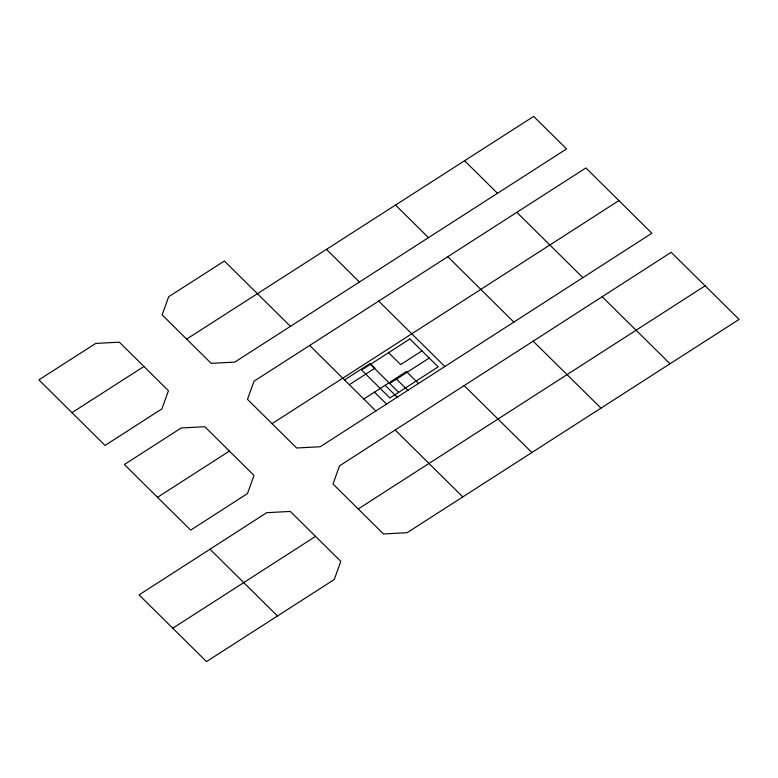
<?xml version="1.0" encoding="UTF-8"?>
<svg xmlns="http://www.w3.org/2000/svg" width="778" height="778" viewBox="0 0 778 778"><rect width="100%" height="100%" fill="white"/><g stroke="black" fill="none" stroke-linecap="round" stroke-linejoin="round"><path stroke-width="1.17" d="M290.427 326.352L566.569 148.919L533.659 116.408L186.623 339.111L162.135 314.857L168.69 296.719L224.385 261.029L290.427 326.352L234.762 362.091L211.169 363.345L186.623 339.111M309.693 345.451L585.902 167.941L651.857 233.235L320.235 446.757L296.642 448.002L247.472 399.338L254.027 381.191L309.693 345.451L375.862 410.959M618.918 200.588L272.028 423.67M157.496 497.327L229.384 451.084L254.017 475.446L247.462 493.592L190.688 530.129L124.373 464.515L181.216 427.978L204.809 426.723L229.384 451.084M344.518 379.927L370.085 363.462L374.918 368.227L349.351 384.692M421.968 350.878L400.66 364.6L388.592 352.667M363.822 399.007L406.437 371.563L418.506 383.486M389.7 383.476L429.213 358.036M172.774 628.225L315.576 536.392L340.783 561.376L334.277 579.493L206.501 661.592L139.077 594.878L266.728 512.692L290.32 511.438L315.576 536.392M358.22 508.977L705.111 285.818L739.1 319.379L407.089 532.706L383.486 533.961L333.003 483.994L339.5 465.857L671.171 252.305L705.111 285.818M72.004 412.641L143.949 366.477L168.466 390.76L161.902 408.897L105.059 445.444L38.9 379.859L95.801 343.399L119.374 342.194L143.949 366.477M670.004 363.754L602.182 296.729M600.986 408.119L533.144 341.182M531.909 452.524L464.155 385.606M464.612 160.754L497.482 193.284M516.835 212.336L582.868 277.658M395.545 205.071L428.454 237.66M513.84 322.102L447.807 256.711M378.711 301.076L444.851 366.526M395.788 378.429L407.857 390.352M370.416 364.376L398.657 392.336M385.129 385.285L397.198 397.208M374.481 392.151L386.549 404.074M395.166 430.03L462.813 496.889M209.992 549.21L277.454 615.981M326.478 249.388L359.407 282.006M409.899 338.955L361.605 370.046L389.875 397.986L438.17 366.885L409.899 338.955"/></g></svg>
